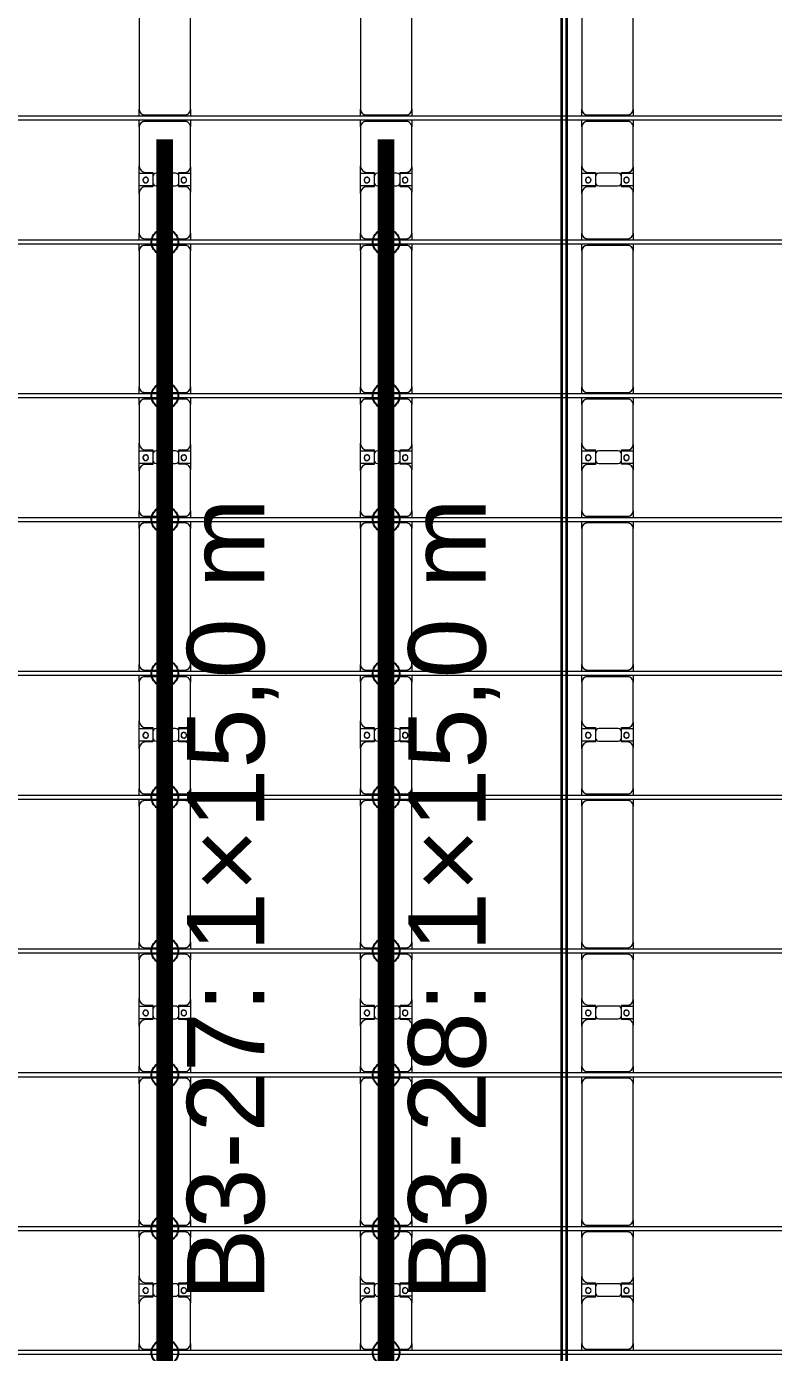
# Model space of a CAD drawing. Header units: millimetres. Extents: x -201615 to 10595, y 61217 to 115919.
# Drawn here: x -127133 to -120383, y 74092 to 86080 of the extents above; entities that cross this region are included whole.
import ezdxf

# ---------------------------------------------------------------- set-up
doc = ezdxf.new("R2010")
doc.units = ezdxf.units.MM
doc.layers.add('A-GENM', color=13, linetype='Continuous', lineweight=9)
doc.layers.add('S-BEAM', color=12, linetype='Continuous', lineweight=9)
doc.layers.add('GC-GHI CHU', color=2, linetype='Continuous')
doc.layers.add('GC-HOP 40x60 GIA CUONG', color=1, linetype='Continuous')
doc.styles.add('GC_VN', font='arial.ttf')

# ---------------------------------------------------------------- blocks, each defined once
blk = doc.blocks.new('Dai phao do pin - DẢI PHAO ĐỠ PIN-V10-BỐ TRÍ KHUNG KẾT CẤU BÈ PIN 03')
at = {"layer": 'A-GENM', "color": 7}
for p, q in [((710, 242), (770, 242)), ((1130, 242), (770, 242)), ((1130, 242), (1312, 242)), ((1198, 242), (1380, 242)), ((1198, 118), (1198, 242)), ((1312, 242), (1312, 118)), ((1730, 242), (1380, 242)), ((1730, 242), (1790, 242)), ((1830, 242), (1890, 242)), ((3120, 242), (1890, 242)), ((3120, 242), (3180, 242)), ((3220, 242), (3280, 242)), ((3640, 242), (3280, 242)), ((3640, 242), (3822, 242)), ((3708, 242), (3890, 242)), ((3708, 118), (3708, 242)), ((3822, 242), (3822, 118)), ((4240, 242), (3890, 242)), ((4240, 242), (4300, 242)), ((4340, 242), (4400, 242)), ((5630, 242), (4400, 242)), ((5630, 242), (5690, 242)), ((5730, 242), (5790, 242)), ((6150, 242), (5790, 242)), ((6150, 242), (6332, 242)), ((6218, 242), (6400, 242)), ((6218, 118), (6218, 242)), ((6332, 242), (6332, 118)), ((6750, 242), (6400, 242)), ((6750, 242), (6810, 242)), ((6850, 242), (6910, 242)), ((8140, 242), (6910, 242)), ((8140, 242), (8200, 242)), ((8240, 242), (8300, 242)), ((8660, 242), (8300, 242)), ((8660, 242), (8842, 242)), ((8728, 242), (8910, 242)), ((8728, 118), (8728, 242)), ((8842, 242), (8842, 118)), ((9260, 242), (8910, 242)), ((9260, 242), (9320, 242)), ((9360, 242), (9420, 242)), ((10650, 242), (9420, 242)), ((10650, 242), (10710, 242)), ((10750, 242), (10810, 242)), ((11170, 242), (10810, 242)), ((11170, 242), (11352, 242)), ((11238, 242), (11420, 242)), ((11238, 118), (11238, 242)), ((11352, 242), (11352, 118)), ((11770, 242), (11420, 242)), ((11770, 242), (11830, 242)), ((11870, 242), (11930, 242)), ((13160, 242), (11930, 242)), ((720, 192), (720, -173)), ((1190, 118), (1190, 182)), ((1320, 182), (1320, 118)), ((1780, -173), (1780, 192)), ((1840, 192), (1840, -173)), ((3170, -173), (3170, 192)), ((3230, 192), (3230, -173)), ((3700, 118), (3700, 182)), ((3830, 182), (3830, 118)), ((4290, -173), (4290, 192)), ((4350, 192), (4350, -173)), ((5680, -173), (5680, 192)), ((5740, 192), (5740, -173)), ((6210, 118), (6210, 182)), ((6340, 182), (6340, 118)), ((6800, -173), (6800, 192)), ((6860, 192), (6860, -173)), ((8190, -173), (8190, 192)), ((8250, 192), (8250, -173)), ((8720, 118), (8720, 182)), ((8850, 182), (8850, 118)), ((9310, -173), (9310, 192)), ((9370, 192), (9370, -173)), ((10700, -173), (10700, 192)), ((10760, 192), (10760, -173)), ((11230, 118), (11230, 182)), ((11360, 182), (11360, 118)), ((11820, -173), (11820, 192)), ((11880, 192), (11880, -173)), ((1282, 118), (1190, 118)), ((1198, 88), (1198, -88)), ((1320, 118), (1228, 118)), ((1312, -88), (1312, 88)), ((3792, 118), (3700, 118)), ((3708, 88), (3708, -88)), ((3830, 118), (3738, 118)), ((3822, -88), (3822, 88)), ((6302, 118), (6210, 118)), ((6218, 88), (6218, -88)), ((6340, 118), (6248, 118)), ((6332, -88), (6332, 88)), ((8812, 118), (8720, 118)), ((8728, 88), (8728, -88)), ((8850, 118), (8758, 118)), ((8842, -88), (8842, 88)), ((11322, 118), (11230, 118)), ((11238, 88), (11238, -88)), ((11360, 118), (11268, 118)), ((11352, -88), (11352, 88)), ((1190, -173), (1190, -118)), ((1190, -118), (1282, -118)), ((1198, -223), (1198, -118)), ((1228, -118), (1320, -118)), ((1312, -118), (1312, -223)), ((1320, -118), (1320, -173)), ((3700, -173), (3700, -118)), ((3700, -118), (3792, -118)), ((3708, -223), (3708, -118)), ((3738, -118), (3830, -118)), ((3822, -118), (3822, -223)), ((3830, -118), (3830, -173)), ((6210, -173), (6210, -118)), ((6210, -118), (6302, -118)), ((6218, -223), (6218, -118)), ((6248, -118), (6340, -118)), ((6332, -118), (6332, -223)), ((6340, -118), (6340, -173)), ((8720, -173), (8720, -118)), ((8720, -118), (8812, -118)), ((8728, -223), (8728, -118)), ((8758, -118), (8850, -118)), ((8842, -118), (8842, -223)), ((8850, -118), (8850, -173)), ((11230, -173), (11230, -118)), ((11230, -118), (11322, -118)), ((11238, -223), (11238, -118)), ((11268, -118), (11360, -118)), ((11352, -118), (11352, -223)), ((11360, -118), (11360, -173)), ((770, -223), (710, -223)), ((770, -223), (1140, -223)), ((1312, -223), (1140, -223)), ((1370, -223), (1198, -223)), ((1370, -223), (1730, -223)), ((1790, -223), (1730, -223)), ((1890, -223), (1830, -223)), ((1890, -223), (3120, -223)), ((3180, -223), (3120, -223)), ((3280, -223), (3220, -223)), ((3280, -223), (3650, -223)), ((3822, -223), (3650, -223)), ((3880, -223), (3708, -223)), ((3880, -223), (4240, -223)), ((4300, -223), (4240, -223)), ((4400, -223), (4340, -223)), ((4400, -223), (5630, -223)), ((5690, -223), (5630, -223)), ((5790, -223), (5730, -223)), ((5790, -223), (6160, -223)), ((6332, -223), (6160, -223)), ((6390, -223), (6218, -223)), ((6390, -223), (6750, -223)), ((6810, -223), (6750, -223)), ((6910, -223), (6850, -223)), ((6910, -223), (8140, -223)), ((8200, -223), (8140, -223)), ((8300, -223), (8240, -223)), ((8300, -223), (8670, -223)), ((8842, -223), (8670, -223)), ((8900, -223), (8728, -223)), ((8900, -223), (9260, -223)), ((9320, -223), (9260, -223)), ((9420, -223), (9360, -223)), ((9420, -223), (10650, -223)), ((10710, -223), (10650, -223)), ((10810, -223), (10750, -223)), ((10810, -223), (11180, -223)), ((11352, -223), (11180, -223)), ((11410, -223), (11238, -223)), ((11410, -223), (11770, -223)), ((11830, -223), (11770, -223)), ((11930, -223), (11870, -223)), ((11930, -223), (13160, -223))]:
    blk.add_line(p, q, dxfattribs=at)
for centre, radius, start, end in [((770, 192), 50, 90, 180), ((1130, 182), 60, 360, 90), ((1380, 182), 60, 90, 180), ((1730, 192), 50, 360, 90), ((1890, 192), 50, 90, 180), ((3120, 192), 50, 360, 90), ((3120, 192), 50, 15, 75), ((3280, 192), 50, 90, 180), ((3640, 182), 60, 360, 90), ((3890, 182), 60, 90, 180), ((4240, 192), 50, 360, 90), ((4400, 192), 50, 90, 180), ((5630, 192), 50, 360, 90), ((5630, 192), 50, 15, 75), ((5790, 192), 50, 90, 180), ((6150, 182), 60, 0, 90), ((6400, 182), 60, 90, 180), ((6750, 192), 50, 360, 90), ((6910, 192), 50, 90, 180), ((8140, 192), 50, 360, 90), ((8140, 192), 50, 15, 75), ((8300, 192), 50, 90, 180), ((8660, 182), 60, 360, 90), ((8910, 182), 60, 90, 180), ((9260, 192), 50, 360, 90), ((9420, 192), 50, 90, 180), ((10650, 192), 50, 360, 90), ((10650, 192), 50, 15, 75), ((10810, 192), 50, 90, 180), ((11170, 182), 60, 360, 90), ((11420, 182), 60, 90, 180), ((11770, 192), 50, 0, 90), ((11930, 192), 50, 90, 180), ((770, 192), 50, 152.9406, 180), ((1249, 183), 25, 0, 180), ((1249, 183), 25, 180, 360), ((1251, 183), 25, 0, 180), ((1251, 183), 25, 180, 360), ((1730, 192), 50, 360, 27.0421), ((1890, 192), 50, 152.9591, 180), ((1890, 192), 50, 120, 150), ((3280, 192), 50, 152.982, 180), ((3759, 183), 25, 360, 180), ((3759, 183), 25, 180, 0), ((3761, 183), 25, 360, 180), ((3761, 183), 25, 180, 0), ((4240, 192), 50, 360, 27.0007), ((4400, 192), 50, 153.0004, 180), ((4400, 192), 50, 120, 150), ((5790, 192), 50, 153.0233, 180), ((6269, 183), 25, 0, 180), ((6269, 183), 25, 180, 0), ((6271, 183), 25, 0, 180), ((6271, 183), 25, 180, 0), ((6750, 192), 50, 360, 26.9594), ((6910, 192), 50, 153.0418, 180), ((6910, 192), 50, 120, 150), ((8300, 192), 50, 153.0646, 180), ((8779, 183), 25, 0, 180), ((8779, 183), 25, 180, 0), ((8781, 183), 25, 0, 180), ((8781, 183), 25, 180, 0), ((9260, 192), 50, 360, 26.9181), ((9420, 192), 50, 153.0831, 180), ((9420, 192), 50, 120, 150), ((10810, 192), 50, 153.106, 180), ((11289, 183), 25, 0, 180), ((11289, 183), 25, 180, 0), ((11291, 183), 25, 0, 180), ((11291, 183), 25, 180, 360), ((11770, 192), 50, 0, 26.8767), ((11930, 192), 50, 153.1244, 180), ((11930, 192), 50, 120, 150), ((1228, 88), 30, 90, 180), ((1282, 88), 30, 360, 90), ((3738, 88), 30, 90, 180), ((3792, 88), 30, 360, 90), ((6248, 88), 30, 90, 180), ((6302, 88), 30, 360, 90), ((8758, 88), 30, 90, 180), ((8812, 88), 30, 360, 90), ((11268, 88), 30, 90, 180), ((11322, 88), 30, 360, 90), ((1228, -88), 30, 180, 270), ((1282, -88), 30, 270, 360), ((3738, -88), 30, 180, 270), ((3792, -88), 30, 270, 360), ((6248, -88), 30, 180, 270), ((6302, -88), 30, 270, 360), ((8758, -88), 30, 180, 270), ((8812, -88), 30, 270, 360), ((11268, -88), 30, 180, 270), ((11322, -88), 30, 270, 0), ((770, -173), 50, 180, 270), ((770, -173), 50, 180, 210), ((1140, -173), 50, 270, 360), ((1140, -173), 50, 330, 360), ((1249, -162), 25, 0, 180), ((1249, -162), 25, 180, 0), ((1251, -162), 25, 0, 180), ((1251, -162), 25, 180, 0), ((1370, -173), 50, 180, 270), ((1370, -173), 50, 180, 210), ((1730, -173), 50, 270, 360), ((1730, -173), 50, 330, 360), ((1890, -173), 50, 180, 270), ((1890, -173), 50, 180, 210), ((1890, -173), 50, 225, 255), ((3120, -173), 50, 270, 360), ((3120, -173), 50, 285, 315), ((3120, -173), 50, 333.9878, 360), ((3280, -173), 50, 180, 270), ((3280, -173), 50, 180, 210), ((3650, -173), 50, 270, 360), ((3650, -173), 50, 330, 360), ((3759, -162), 25, 0, 180), ((3759, -162), 25, 180, 360), ((3761, -162), 25, 0, 180), ((3761, -162), 25, 180, 360), ((3880, -173), 50, 180, 270), ((3880, -173), 50, 180, 210), ((4240, -173), 50, 270, 360), ((4240, -173), 50, 330, 360), ((4400, -173), 50, 180, 270), ((4400, -173), 50, 180, 210), ((4400, -173), 50, 225, 255), ((5630, -173), 50, 270, 360), ((5630, -173), 50, 285, 315), ((5630, -173), 50, 330, 360), ((5790, -173), 50, 180, 270), ((5790, -173), 50, 180, 210), ((6160, -173), 50, 270, 0), ((6160, -173), 50, 330, 360), ((6269, -162), 25, 360, 180), ((6269, -162), 25, 180, 0), ((6271, -162), 25, 360, 180), ((6271, -162), 25, 180, 0), ((6390, -173), 50, 180, 270), ((6390, -173), 50, 180, 210), ((6750, -173), 50, 270, 360), ((6750, -173), 50, 330, 360), ((6910, -173), 50, 180, 270), ((6910, -173), 50, 180, 210), ((6910, -173), 50, 225, 255), ((8140, -173), 50, 270, 360), ((8140, -173), 50, 285, 315), ((8140, -173), 50, 330, 360), ((8300, -173), 50, 180, 270), ((8300, -173), 50, 180, 210), ((8670, -173), 50, 270, 360), ((8670, -173), 50, 330, 360), ((8779, -162), 25, 0, 180), ((8779, -162), 25, 180, 0), ((8781, -162), 25, 0, 180), ((8781, -162), 25, 180, 0), ((8900, -173), 50, 180, 270), ((8900, -173), 50, 180, 210), ((9260, -173), 50, 270, 360), ((9260, -173), 50, 330, 360), ((9420, -173), 50, 180, 270), ((9420, -173), 50, 180, 210), ((9420, -173), 50, 225, 255), ((10650, -173), 50, 270, 0), ((10650, -173), 50, 285, 315), ((10650, -173), 50, 330, 360), ((10810, -173), 50, 180, 270), ((10810, -173), 50, 180, 210), ((11180, -173), 50, 270, 360), ((11180, -173), 50, 330, 360), ((11289, -162), 25, 0, 180), ((11289, -162), 25, 180, 0), ((11291, -162), 25, 0, 180), ((11291, -162), 25, 180, 0), ((11410, -173), 50, 180, 270), ((11410, -173), 50, 180, 210), ((11770, -173), 50, 270, 360), ((11770, -173), 50, 330, 360), ((11930, -173), 50, 180, 270), ((11930, -173), 50, 180, 210), ((11930, -173), 50, 225, 255)]:
    blk.add_arc(centre, radius, start, end, dxfattribs=at)
blk = doc.blocks.new('Dai phao do pin - DẢI PHAO ĐỠ PIN-V11-BỐ TRÍ KHUNG KẾT CẤU BÈ PIN 03')
at = {"layer": 'A-GENM', "color": 7}
for p, q in [((710, 242), (770, 242)), ((1130, 242), (770, 242)), ((1130, 242), (1312, 242)), ((1198, 242), (1380, 242)), ((1198, 118), (1198, 242)), ((1312, 242), (1312, 118)), ((1730, 242), (1380, 242)), ((1730, 242), (1790, 242)), ((1830, 242), (1890, 242)), ((3120, 242), (1890, 242)), ((3120, 242), (3180, 242)), ((3220, 242), (3280, 242)), ((3640, 242), (3280, 242)), ((3640, 242), (3822, 242)), ((3708, 242), (3890, 242)), ((3708, 118), (3708, 242)), ((3822, 242), (3822, 118)), ((4240, 242), (3890, 242)), ((4240, 242), (4300, 242)), ((4340, 242), (4400, 242)), ((5630, 242), (4400, 242)), ((5630, 242), (5690, 242)), ((5730, 242), (5790, 242)), ((6150, 242), (5790, 242)), ((6150, 242), (6332, 242)), ((6218, 242), (6400, 242)), ((6218, 118), (6218, 242)), ((6332, 242), (6332, 118)), ((6750, 242), (6400, 242)), ((6750, 242), (6810, 242)), ((6850, 242), (6910, 242)), ((8140, 242), (6910, 242)), ((8140, 242), (8200, 242)), ((8240, 242), (8300, 242)), ((8660, 242), (8300, 242)), ((8660, 242), (8842, 242)), ((8728, 242), (8910, 242)), ((8728, 118), (8728, 242)), ((8842, 242), (8842, 118)), ((9260, 242), (8910, 242)), ((9260, 242), (9320, 242)), ((9360, 242), (9420, 242)), ((10650, 242), (9420, 242)), ((10650, 242), (10710, 242)), ((10750, 242), (10810, 242)), ((11170, 242), (10810, 242)), ((11170, 242), (11352, 242)), ((11238, 242), (11420, 242)), ((11238, 118), (11238, 242)), ((11352, 242), (11352, 118)), ((11770, 242), (11420, 242)), ((11770, 242), (11830, 242)), ((11870, 242), (11930, 242)), ((13160, 242), (11930, 242)), ((720, 192), (720, -173)), ((1190, 118), (1190, 182)), ((1320, 182), (1320, 118)), ((1780, -173), (1780, 192)), ((1840, 192), (1840, -173)), ((3170, -173), (3170, 192)), ((3230, 192), (3230, -173)), ((3700, 118), (3700, 182)), ((3830, 182), (3830, 118)), ((4290, -173), (4290, 192)), ((4350, 192), (4350, -173)), ((5680, -173), (5680, 192)), ((5740, 192), (5740, -173)), ((6210, 118), (6210, 182)), ((6340, 182), (6340, 118)), ((6800, -173), (6800, 192)), ((6860, 192), (6860, -173)), ((8190, -173), (8190, 192)), ((8250, 192), (8250, -173)), ((8720, 118), (8720, 182)), ((8850, 182), (8850, 118)), ((9310, -173), (9310, 192)), ((9370, 192), (9370, -173)), ((10700, -173), (10700, 192)), ((10760, 192), (10760, -173)), ((11230, 118), (11230, 182)), ((11360, 182), (11360, 118)), ((11820, -173), (11820, 192)), ((11880, 192), (11880, -173)), ((1282, 118), (1190, 118)), ((1198, 88), (1198, -88)), ((1320, 118), (1228, 118)), ((1312, -88), (1312, 88)), ((3792, 118), (3700, 118)), ((3708, 88), (3708, -88)), ((3830, 118), (3738, 118)), ((3822, -88), (3822, 88)), ((6302, 118), (6210, 118)), ((6218, 88), (6218, -88)), ((6340, 118), (6248, 118)), ((6332, -88), (6332, 88)), ((8812, 118), (8720, 118)), ((8728, 88), (8728, -88)), ((8850, 118), (8758, 118)), ((8842, -88), (8842, 88)), ((11322, 118), (11230, 118)), ((11238, 88), (11238, -88)), ((11360, 118), (11268, 118)), ((11352, -88), (11352, 88)), ((1190, -173), (1190, -118)), ((1190, -118), (1282, -118)), ((1198, -223), (1198, -118)), ((1228, -118), (1320, -118)), ((1312, -118), (1312, -223)), ((1320, -118), (1320, -173)), ((3700, -173), (3700, -118)), ((3700, -118), (3792, -118)), ((3708, -223), (3708, -118)), ((3738, -118), (3830, -118)), ((3822, -118), (3822, -223)), ((3830, -118), (3830, -173)), ((6210, -173), (6210, -118)), ((6210, -118), (6302, -118)), ((6218, -223), (6218, -118)), ((6248, -118), (6340, -118)), ((6332, -118), (6332, -223)), ((6340, -118), (6340, -173)), ((8720, -173), (8720, -118)), ((8720, -118), (8812, -118)), ((8728, -223), (8728, -118)), ((8758, -118), (8850, -118)), ((8842, -118), (8842, -223)), ((8850, -118), (8850, -173)), ((11230, -173), (11230, -118)), ((11230, -118), (11322, -118)), ((11238, -223), (11238, -118)), ((11268, -118), (11360, -118)), ((11352, -118), (11352, -223)), ((11360, -118), (11360, -173)), ((770, -223), (710, -223)), ((770, -223), (1140, -223)), ((1312, -223), (1140, -223)), ((1370, -223), (1198, -223)), ((1370, -223), (1730, -223)), ((1790, -223), (1730, -223)), ((1890, -223), (1830, -223)), ((1890, -223), (3120, -223)), ((3180, -223), (3120, -223)), ((3280, -223), (3220, -223)), ((3280, -223), (3650, -223)), ((3822, -223), (3650, -223)), ((3880, -223), (3708, -223)), ((3880, -223), (4240, -223)), ((4300, -223), (4240, -223)), ((4400, -223), (4340, -223)), ((4400, -223), (5630, -223)), ((5690, -223), (5630, -223)), ((5790, -223), (5730, -223)), ((5790, -223), (6160, -223)), ((6332, -223), (6160, -223)), ((6390, -223), (6218, -223)), ((6390, -223), (6750, -223)), ((6810, -223), (6750, -223)), ((6910, -223), (6850, -223)), ((6910, -223), (8140, -223)), ((8200, -223), (8140, -223)), ((8300, -223), (8240, -223)), ((8300, -223), (8670, -223)), ((8842, -223), (8670, -223)), ((8900, -223), (8728, -223)), ((8900, -223), (9260, -223)), ((9320, -223), (9260, -223)), ((9420, -223), (9360, -223)), ((9420, -223), (10650, -223)), ((10710, -223), (10650, -223)), ((10810, -223), (10750, -223)), ((10810, -223), (11180, -223)), ((11352, -223), (11180, -223)), ((11410, -223), (11238, -223)), ((11410, -223), (11770, -223)), ((11830, -223), (11770, -223)), ((11930, -223), (11870, -223)), ((11930, -223), (13160, -223))]:
    blk.add_line(p, q, dxfattribs=at)
for centre, radius, start, end in [((770, 192), 50, 90, 180), ((1130, 182), 60, 360, 90), ((1380, 182), 60, 90, 180), ((1730, 192), 50, 360, 90), ((1890, 192), 50, 90, 180), ((3120, 192), 50, 360, 90), ((3120, 192), 50, 15, 75), ((3280, 192), 50, 90, 180), ((3640, 182), 60, 360, 90), ((3890, 182), 60, 90, 180), ((4240, 192), 50, 360, 90), ((4400, 192), 50, 90, 180), ((5630, 192), 50, 360, 90), ((5630, 192), 50, 15, 75), ((5790, 192), 50, 90, 180), ((6150, 182), 60, 0, 90), ((6400, 182), 60, 90, 180), ((6750, 192), 50, 360, 90), ((6910, 192), 50, 90, 180), ((8140, 192), 50, 360, 90), ((8140, 192), 50, 15, 75), ((8300, 192), 50, 90, 180), ((8660, 182), 60, 360, 90), ((8910, 182), 60, 90, 180), ((9260, 192), 50, 360, 90), ((9420, 192), 50, 90, 180), ((10650, 192), 50, 360, 90), ((10650, 192), 50, 15, 75), ((10810, 192), 50, 90, 180), ((11170, 182), 60, 360, 90), ((11420, 182), 60, 90, 180), ((11770, 192), 50, 0, 90), ((11930, 192), 50, 90, 180), ((770, 192), 50, 150, 180), ((1249, 183), 25, 0, 180), ((1249, 183), 25, 180, 360), ((1251, 183), 25, 0, 180), ((1251, 183), 25, 180, 360), ((1730, 192), 50, 360, 30), ((1890, 192), 50, 120, 180), ((3280, 192), 50, 150, 180), ((3759, 183), 25, 360, 180), ((3759, 183), 25, 180, 0), ((3761, 183), 25, 360, 180), ((3761, 183), 25, 180, 0), ((4240, 192), 50, 360, 30), ((4400, 192), 50, 120, 180), ((5790, 192), 50, 150, 180), ((6269, 183), 25, 0, 180), ((6269, 183), 25, 180, 0), ((6271, 183), 25, 0, 180), ((6271, 183), 25, 180, 0), ((6750, 192), 50, 360, 30), ((6910, 192), 50, 120, 180), ((8300, 192), 50, 150, 180), ((8779, 183), 25, 0, 180), ((8779, 183), 25, 180, 0), ((8781, 183), 25, 0, 180), ((8781, 183), 25, 180, 0), ((9260, 192), 50, 360, 30), ((9420, 192), 50, 120, 180), ((10810, 192), 50, 150, 180), ((11289, 183), 25, 0, 180), ((11289, 183), 25, 180, 0), ((11291, 183), 25, 0, 180), ((11291, 183), 25, 180, 360), ((11770, 192), 50, 0, 30), ((11930, 192), 50, 120, 180), ((1228, 88), 30, 90, 180), ((1282, 88), 30, 360, 90), ((3738, 88), 30, 90, 180), ((3792, 88), 30, 360, 90), ((6248, 88), 30, 90, 180), ((6302, 88), 30, 360, 90), ((8758, 88), 30, 90, 180), ((8812, 88), 30, 360, 90), ((11268, 88), 30, 90, 180), ((11322, 88), 30, 360, 90), ((1228, -88), 30, 180, 270), ((1282, -88), 30, 270, 360), ((3738, -88), 30, 180, 270), ((3792, -88), 30, 270, 360), ((6248, -88), 30, 180, 270), ((6302, -88), 30, 270, 360), ((8758, -88), 30, 180, 270), ((8812, -88), 30, 270, 360), ((11268, -88), 30, 180, 270), ((11322, -88), 30, 270, 0), ((770, -173), 50, 180, 270), ((770, -173), 50, 180, 210), ((1140, -173), 50, 270, 360), ((1140, -173), 50, 330, 360), ((1249, -162), 25, 0, 180), ((1249, -162), 25, 180, 0), ((1251, -162), 25, 0, 180), ((1251, -162), 25, 180, 0), ((1370, -173), 50, 180, 270), ((1370, -173), 50, 180, 210), ((1730, -173), 50, 270, 360), ((1730, -173), 50, 330, 360), ((1890, -173), 50, 180, 270), ((1890, -173), 50, 180, 210), ((1890, -173), 50, 225, 255), ((3120, -173), 50, 270, 360), ((3120, -173), 50, 285, 315), ((3120, -173), 50, 333.9083, 360), ((3280, -173), 50, 180, 270), ((3280, -173), 50, 180, 210), ((3650, -173), 50, 270, 360), ((3650, -173), 50, 330, 360), ((3759, -162), 25, 0, 180), ((3759, -162), 25, 180, 360), ((3761, -162), 25, 0, 180), ((3761, -162), 25, 180, 360), ((3880, -173), 50, 180, 270), ((3880, -173), 50, 180, 210), ((4240, -173), 50, 270, 360), ((4240, -173), 50, 330, 360), ((4400, -173), 50, 180, 270), ((4400, -173), 50, 180, 210), ((4400, -173), 50, 225, 255), ((5630, -173), 50, 270, 360), ((5630, -173), 50, 285, 315), ((5630, -173), 50, 330, 360), ((5790, -173), 50, 180, 270), ((5790, -173), 50, 180, 210), ((6160, -173), 50, 270, 0), ((6160, -173), 50, 330, 360), ((6269, -162), 25, 360, 180), ((6269, -162), 25, 180, 0), ((6271, -162), 25, 360, 180), ((6271, -162), 25, 180, 0), ((6390, -173), 50, 180, 270), ((6390, -173), 50, 180, 210), ((6750, -173), 50, 270, 360), ((6750, -173), 50, 330, 360), ((6910, -173), 50, 180, 270), ((6910, -173), 50, 180, 210), ((6910, -173), 50, 225, 255), ((8140, -173), 50, 270, 360), ((8140, -173), 50, 285, 315), ((8140, -173), 50, 330, 360), ((8300, -173), 50, 180, 270), ((8300, -173), 50, 180, 210), ((8670, -173), 50, 270, 360), ((8670, -173), 50, 330, 360), ((8779, -162), 25, 0, 180), ((8779, -162), 25, 180, 0), ((8781, -162), 25, 0, 180), ((8781, -162), 25, 180, 0), ((8900, -173), 50, 180, 270), ((8900, -173), 50, 180, 210), ((9260, -173), 50, 270, 360), ((9260, -173), 50, 330, 360), ((9420, -173), 50, 180, 270), ((9420, -173), 50, 180, 210), ((9420, -173), 50, 225, 255), ((10650, -173), 50, 270, 0), ((10650, -173), 50, 285, 315), ((10650, -173), 50, 330, 360), ((10810, -173), 50, 180, 270), ((10810, -173), 50, 180, 210), ((11180, -173), 50, 270, 360), ((11180, -173), 50, 330, 360), ((11289, -162), 25, 0, 180), ((11289, -162), 25, 180, 0), ((11291, -162), 25, 0, 180), ((11291, -162), 25, 180, 0), ((11410, -173), 50, 180, 270), ((11410, -173), 50, 180, 210), ((11770, -173), 50, 270, 360), ((11770, -173), 50, 330, 360), ((11930, -173), 50, 180, 270), ((11930, -173), 50, 180, 210), ((11930, -173), 50, 225, 255)]:
    blk.add_arc(centre, radius, start, end, dxfattribs=at)
blk = doc.blocks.new('Dai phao do pin - DẢI PHAO ĐỠ PIN-V12-BỐ TRÍ KHUNG KẾT CẤU BÈ PIN 03')
at = {"layer": 'A-GENM', "color": 7}
for p, q in [((710, 242), (770, 242)), ((1130, 242), (770, 242)), ((1130, 242), (1312, 242)), ((1198, 242), (1380, 242)), ((1198, 118), (1198, 242)), ((1312, 242), (1312, 118)), ((1730, 242), (1380, 242)), ((1730, 242), (1790, 242)), ((1830, 242), (1890, 242)), ((3120, 242), (1890, 242)), ((3120, 242), (3180, 242)), ((3220, 242), (3280, 242)), ((3640, 242), (3280, 242)), ((3640, 242), (3822, 242)), ((3708, 242), (3890, 242)), ((3708, 118), (3708, 242)), ((3822, 242), (3822, 118)), ((4240, 242), (3890, 242)), ((4240, 242), (4300, 242)), ((4340, 242), (4400, 242)), ((5630, 242), (4400, 242)), ((5630, 242), (5690, 242)), ((5730, 242), (5790, 242)), ((6150, 242), (5790, 242)), ((6150, 242), (6332, 242)), ((6218, 242), (6400, 242)), ((6218, 118), (6218, 242)), ((6332, 242), (6332, 118)), ((6750, 242), (6400, 242)), ((6750, 242), (6810, 242)), ((6850, 242), (6910, 242)), ((8140, 242), (6910, 242)), ((8140, 242), (8200, 242)), ((8240, 242), (8300, 242)), ((8660, 242), (8300, 242)), ((8660, 242), (8842, 242)), ((8728, 242), (8910, 242)), ((8728, 118), (8728, 242)), ((8842, 242), (8842, 118)), ((9260, 242), (8910, 242)), ((9260, 242), (9320, 242)), ((9360, 242), (9420, 242)), ((10650, 242), (9420, 242)), ((10650, 242), (10710, 242)), ((10750, 242), (10810, 242)), ((11170, 242), (10810, 242)), ((11170, 242), (11352, 242)), ((11238, 242), (11420, 242)), ((11238, 118), (11238, 242)), ((11352, 242), (11352, 118)), ((11770, 242), (11420, 242)), ((11770, 242), (11830, 242)), ((11870, 242), (11930, 242)), ((13160, 242), (11930, 242)), ((720, 192), (720, -173)), ((1190, 118), (1190, 182)), ((1320, 182), (1320, 118)), ((1780, -173), (1780, 192)), ((1840, 192), (1840, -173)), ((3170, -173), (3170, 192)), ((3230, 192), (3230, -173)), ((3700, 118), (3700, 182)), ((3830, 182), (3830, 118)), ((4290, -173), (4290, 192)), ((4350, 192), (4350, -173)), ((5680, -173), (5680, 192)), ((5740, 192), (5740, -173)), ((6210, 118), (6210, 182)), ((6340, 182), (6340, 118)), ((6800, -173), (6800, 192)), ((6860, 192), (6860, -173)), ((8190, -173), (8190, 192)), ((8250, 192), (8250, -173)), ((8720, 118), (8720, 182)), ((8850, 182), (8850, 118)), ((9310, -173), (9310, 192)), ((9370, 192), (9370, -173)), ((10700, -173), (10700, 192)), ((10760, 192), (10760, -173)), ((11230, 118), (11230, 182)), ((11360, 182), (11360, 118)), ((11820, -173), (11820, 192)), ((11880, 192), (11880, -173)), ((1282, 118), (1190, 118)), ((1198, 88), (1198, -88)), ((1320, 118), (1228, 118)), ((1312, -88), (1312, 88)), ((3792, 118), (3700, 118)), ((3708, 88), (3708, -88)), ((3830, 118), (3738, 118)), ((3822, -88), (3822, 88)), ((6302, 118), (6210, 118)), ((6218, 88), (6218, -88)), ((6340, 118), (6248, 118)), ((6332, -88), (6332, 88)), ((8812, 118), (8720, 118)), ((8728, 88), (8728, -88)), ((8850, 118), (8758, 118)), ((8842, -88), (8842, 88)), ((11322, 118), (11230, 118)), ((11238, 88), (11238, -88)), ((11360, 118), (11268, 118)), ((11352, -88), (11352, 88)), ((1190, -173), (1190, -118)), ((1190, -118), (1282, -118)), ((1198, -223), (1198, -118)), ((1228, -118), (1320, -118)), ((1312, -118), (1312, -223)), ((1320, -118), (1320, -173)), ((3700, -173), (3700, -118)), ((3700, -118), (3792, -118)), ((3708, -223), (3708, -118)), ((3738, -118), (3830, -118)), ((3822, -118), (3822, -223)), ((3830, -118), (3830, -173)), ((6210, -173), (6210, -118)), ((6210, -118), (6302, -118)), ((6218, -223), (6218, -118)), ((6248, -118), (6340, -118)), ((6332, -118), (6332, -223)), ((6340, -118), (6340, -173)), ((8720, -173), (8720, -118)), ((8720, -118), (8812, -118)), ((8728, -223), (8728, -118)), ((8758, -118), (8850, -118)), ((8842, -118), (8842, -223)), ((8850, -118), (8850, -173)), ((11230, -173), (11230, -118)), ((11230, -118), (11322, -118)), ((11238, -223), (11238, -118)), ((11268, -118), (11360, -118)), ((11352, -118), (11352, -223)), ((11360, -118), (11360, -173)), ((770, -223), (710, -223)), ((770, -223), (1140, -223)), ((1312, -223), (1140, -223)), ((1370, -223), (1198, -223)), ((1370, -223), (1730, -223)), ((1790, -223), (1730, -223)), ((1890, -223), (1830, -223)), ((1890, -223), (3120, -223)), ((3180, -223), (3120, -223)), ((3280, -223), (3220, -223)), ((3280, -223), (3650, -223)), ((3822, -223), (3650, -223)), ((3880, -223), (3708, -223)), ((3880, -223), (4240, -223)), ((4300, -223), (4240, -223)), ((4400, -223), (4340, -223)), ((4400, -223), (5630, -223)), ((5690, -223), (5630, -223)), ((5790, -223), (5730, -223)), ((5790, -223), (6160, -223)), ((6332, -223), (6160, -223)), ((6390, -223), (6218, -223)), ((6390, -223), (6750, -223)), ((6810, -223), (6750, -223)), ((6910, -223), (6850, -223)), ((6910, -223), (8140, -223)), ((8200, -223), (8140, -223)), ((8300, -223), (8240, -223)), ((8300, -223), (8670, -223)), ((8842, -223), (8670, -223)), ((8900, -223), (8728, -223)), ((8900, -223), (9260, -223)), ((9320, -223), (9260, -223)), ((9420, -223), (9360, -223)), ((9420, -223), (10650, -223)), ((10710, -223), (10650, -223)), ((10810, -223), (10750, -223)), ((10810, -223), (11180, -223)), ((11352, -223), (11180, -223)), ((11410, -223), (11238, -223)), ((11410, -223), (11770, -223)), ((11830, -223), (11770, -223)), ((11930, -223), (11870, -223)), ((11930, -223), (13160, -223))]:
    blk.add_line(p, q, dxfattribs=at)
for centre, radius, start, end in [((770, 192), 50, 90, 180), ((1130, 182), 60, 360, 90), ((1380, 182), 60, 90, 180), ((1730, 192), 50, 360, 90), ((1890, 192), 50, 90, 180), ((3120, 192), 50, 360, 90), ((3120, 192), 50, 15, 75), ((3280, 192), 50, 90, 180), ((3640, 182), 60, 360, 90), ((3890, 182), 60, 90, 180), ((4240, 192), 50, 360, 90), ((4400, 192), 50, 90, 180), ((5630, 192), 50, 360, 90), ((5630, 192), 50, 15, 75), ((5790, 192), 50, 90, 180), ((6150, 182), 60, 0, 90), ((6400, 182), 60, 90, 180), ((6750, 192), 50, 360, 90), ((6910, 192), 50, 90, 180), ((8140, 192), 50, 360, 90), ((8140, 192), 50, 15, 75), ((8300, 192), 50, 90, 180), ((8660, 182), 60, 360, 90), ((8910, 182), 60, 90, 180), ((9260, 192), 50, 360, 90), ((9420, 192), 50, 90, 180), ((10650, 192), 50, 360, 90), ((10650, 192), 50, 15, 75), ((10810, 192), 50, 90, 180), ((11170, 182), 60, 360, 90), ((11420, 182), 60, 90, 180), ((11770, 192), 50, 0, 90), ((11930, 192), 50, 90, 180), ((770, 192), 50, 150, 180), ((1249, 183), 25, 0, 180), ((1249, 183), 25, 180, 360), ((1251, 183), 25, 0, 180), ((1251, 183), 25, 180, 360), ((1730, 192), 50, 360, 30), ((1890, 192), 50, 120, 180), ((3280, 192), 50, 150, 180), ((3759, 183), 25, 360, 180), ((3759, 183), 25, 180, 0), ((3761, 183), 25, 360, 180), ((3761, 183), 25, 180, 0), ((4240, 192), 50, 360, 30), ((4400, 192), 50, 120, 180), ((5790, 192), 50, 150, 180), ((6269, 183), 25, 0, 180), ((6269, 183), 25, 180, 0), ((6271, 183), 25, 0, 180), ((6271, 183), 25, 180, 0), ((6750, 192), 50, 360, 30), ((6910, 192), 50, 120, 180), ((8300, 192), 50, 150, 180), ((8779, 183), 25, 0, 180), ((8779, 183), 25, 180, 0), ((8781, 183), 25, 0, 180), ((8781, 183), 25, 180, 0), ((9260, 192), 50, 360, 30), ((9420, 192), 50, 120, 180), ((10810, 192), 50, 150, 180), ((11289, 183), 25, 0, 180), ((11289, 183), 25, 180, 0), ((11291, 183), 25, 0, 180), ((11291, 183), 25, 180, 360), ((11770, 192), 50, 0, 30), ((11930, 192), 50, 120, 180), ((1228, 88), 30, 90, 180), ((1282, 88), 30, 360, 90), ((3738, 88), 30, 90, 180), ((3792, 88), 30, 360, 90), ((6248, 88), 30, 90, 180), ((6302, 88), 30, 360, 90), ((8758, 88), 30, 90, 180), ((8812, 88), 30, 360, 90), ((11268, 88), 30, 90, 180), ((11322, 88), 30, 360, 90), ((1228, -88), 30, 180, 270), ((1282, -88), 30, 270, 360), ((3738, -88), 30, 180, 270), ((3792, -88), 30, 270, 360), ((6248, -88), 30, 180, 270), ((6302, -88), 30, 270, 360), ((8758, -88), 30, 180, 270), ((8812, -88), 30, 270, 360), ((11268, -88), 30, 180, 270), ((11322, -88), 30, 270, 0), ((770, -173), 50, 180, 270), ((770, -173), 50, 180, 210), ((1140, -173), 50, 270, 360), ((1140, -173), 50, 330, 360), ((1249, -162), 25, 0, 180), ((1249, -162), 25, 180, 0), ((1251, -162), 25, 0, 180), ((1251, -162), 25, 180, 0), ((1370, -173), 50, 180, 270), ((1370, -173), 50, 180, 210), ((1730, -173), 50, 270, 360), ((1730, -173), 50, 330, 360), ((1890, -173), 50, 180, 270), ((1890, -173), 50, 180, 210), ((1890, -173), 50, 225, 255), ((3120, -173), 50, 270, 360), ((3120, -173), 50, 285, 315), ((3120, -173), 50, 333.8287, 360), ((3280, -173), 50, 180, 270), ((3280, -173), 50, 180, 210), ((3650, -173), 50, 270, 360), ((3650, -173), 50, 330, 360), ((3759, -162), 25, 0, 180), ((3759, -162), 25, 180, 360), ((3761, -162), 25, 0, 180), ((3761, -162), 25, 180, 360), ((3880, -173), 50, 180, 270), ((3880, -173), 50, 180, 210), ((4240, -173), 50, 270, 360), ((4240, -173), 50, 330, 360), ((4400, -173), 50, 180, 270), ((4400, -173), 50, 180, 210), ((4400, -173), 50, 225, 255), ((5630, -173), 50, 270, 360), ((5630, -173), 50, 285, 315), ((5630, -173), 50, 330, 360), ((5790, -173), 50, 180, 270), ((5790, -173), 50, 180, 210), ((6160, -173), 50, 270, 0), ((6160, -173), 50, 330, 360), ((6269, -162), 25, 360, 180), ((6269, -162), 25, 180, 0), ((6271, -162), 25, 360, 180), ((6271, -162), 25, 180, 0), ((6390, -173), 50, 180, 270), ((6390, -173), 50, 180, 210), ((6750, -173), 50, 270, 360), ((6750, -173), 50, 330, 360), ((6910, -173), 50, 180, 270), ((6910, -173), 50, 180, 210), ((6910, -173), 50, 225, 255), ((8140, -173), 50, 270, 360), ((8140, -173), 50, 285, 315), ((8140, -173), 50, 330, 360), ((8300, -173), 50, 180, 270), ((8300, -173), 50, 180, 210), ((8670, -173), 50, 270, 360), ((8670, -173), 50, 330, 360), ((8779, -162), 25, 0, 180), ((8779, -162), 25, 180, 0), ((8781, -162), 25, 0, 180), ((8781, -162), 25, 180, 0), ((8900, -173), 50, 180, 270), ((8900, -173), 50, 180, 210), ((9260, -173), 50, 270, 360), ((9260, -173), 50, 330, 360), ((9420, -173), 50, 180, 270), ((9420, -173), 50, 180, 210), ((9420, -173), 50, 225, 255), ((10650, -173), 50, 270, 0), ((10650, -173), 50, 285, 315), ((10650, -173), 50, 330, 360), ((10810, -173), 50, 180, 270), ((10810, -173), 50, 180, 210), ((11180, -173), 50, 270, 360), ((11180, -173), 50, 330, 360), ((11289, -162), 25, 0, 180), ((11289, -162), 25, 180, 0), ((11291, -162), 25, 0, 180), ((11291, -162), 25, 180, 0), ((11410, -173), 50, 180, 270), ((11410, -173), 50, 180, 210), ((11770, -173), 50, 270, 360), ((11770, -173), 50, 330, 360), ((11930, -173), 50, 180, 270), ((11930, -173), 50, 180, 210), ((11930, -173), 50, 225, 255)]:
    blk.add_arc(centre, radius, start, end, dxfattribs=at)
blk = doc.blocks.new('Dầm C52 - Dầm C52-37700-BỐ TRÍ KHUNG KẾT CẤU BÈ PIN 03')
at = {"layer": 'S-BEAM', "color": 1, "lineweight": 18}
for p, q in [((-50563, 20), (50563, 20)), ((50563, -20), (-50563, -20))]:
    blk.add_line(p, q, dxfattribs=at)
blk = doc.blocks.new('Dầm C52 - Hộp 40x60-33945-BỐ TRÍ KHUNG KẾT CẤU BÈ PIN 03')
at = {"layer": 'S-BEAM', "color": 3, "lineweight": 35}
for p, q in [((-19603, 20), (19603, 20)), ((19603, -20), (-19603, -20))]:
    blk.add_line(p, q, dxfattribs=at)
blk = doc.blocks.new('HOBANMONG_BEPIN 3_rvt-1-BỐ TRÍ KHUNG KẾT CẤU BÈ PIN 03')
at = {"layer": 'A-GENM', "lineweight": 9, "rotation": 90.00075860989254}
for name, p in [('Dai phao do pin - DẢI PHAO ĐỠ PIN-V10-BỐ TRÍ KHUNG KẾT CẤU BÈ PIN 03', (-125874, 73402)), ('Dai phao do pin - DẢI PHAO ĐỠ PIN-V11-BỐ TRÍ KHUNG KẾT CẤU BÈ PIN 03', (-123874, 73402)), ('Dai phao do pin - DẢI PHAO ĐỠ PIN-V12-BỐ TRÍ KHUNG KẾT CẤU BÈ PIN 03', (-121874, 73402))]:
    blk.add_blockref(name, p, dxfattribs=at)
at = {"layer": 'S-BEAM', "lineweight": 9}
for name, p, rotation in [('Dầm C52 - Hộp 40x60-33945-BỐ TRÍ KHUNG KẾT CẤU BÈ PIN 03', (-122275, 89150), 90.00075860989091), ('Dầm C52 - Dầm C52-37700-BỐ TRÍ KHUNG KẾT CẤU BÈ PIN 03', (-143909, 85252), 180.0007586094741), ('Dầm C52 - Dầm C52-37700-BỐ TRÍ KHUNG KẾT CẤU BÈ PIN 03', (-143909, 84132), 180.0007586094741), ('Dầm C52 - Dầm C52-37700-BỐ TRÍ KHUNG KẾT CẤU BÈ PIN 03', (-143909, 82742), 180.0007586094741), ('Dầm C52 - Dầm C52-37700-BỐ TRÍ KHUNG KẾT CẤU BÈ PIN 03', (-143909, 81622), 180.0007586094741), ('Dầm C52 - Dầm C52-37700-BỐ TRÍ KHUNG KẾT CẤU BÈ PIN 03', (-143909, 80232), 180.0007586094741), ('Dầm C52 - Dầm C52-37700-BỐ TRÍ KHUNG KẾT CẤU BÈ PIN 03', (-143909, 79112), 180.0007586094741), ('Dầm C52 - Dầm C52-37700-BỐ TRÍ KHUNG KẾT CẤU BÈ PIN 03', (-143909, 77722), 180.0007586094741), ('Dầm C52 - Dầm C52-37700-BỐ TRÍ KHUNG KẾT CẤU BÈ PIN 03', (-143909, 76602), 180.0007586094741), ('Dầm C52 - Dầm C52-37700-BỐ TRÍ KHUNG KẾT CẤU BÈ PIN 03', (-143909, 75212), 180.0007586094741), ('Dầm C52 - Dầm C52-37700-BỐ TRÍ KHUNG KẾT CẤU BÈ PIN 03', (-143909, 74092), 180.0007586094741)]:
    blk.add_blockref(name, p, dxfattribs=dict(at, rotation=rotation))

msp = doc.modelspace()

# ---------------------------------------------------------------- linework, layer by layer
at = {"layer": 'GC-HOP 40x60 GIA CUONG', "const_width": 150}
for points in [[(-125884, 70060), (-125884, 85060)], [(-123884, 70060), (-123884, 85060)]]:
    msp.add_lwpolyline(points, dxfattribs=at)
at = {"layer": 'GC-HOP 40x60 GIA CUONG'}
for centre in [(-125884, 84132), (-123884, 84132), (-125884, 82742), (-123884, 82742), (-125884, 81622), (-123884, 81622), (-125884, 80232), (-123884, 80232), (-125884, 79112), (-123884, 79112), (-125884, 77722), (-123884, 77722), (-125884, 76602), (-123884, 76602), (-125884, 75212), (-123884, 75212), (-125884, 74092), (-123884, 74092)]:
    msp.add_circle(centre, 120, dxfattribs=at)

# ---------------------------------------------------------------- block references
at = {"lineweight": 5}
msp.add_blockref('HOBANMONG_BEPIN 3_rvt-1-BỐ TRÍ KHUNG KẾT CẤU BÈ PIN 03', (0, 0), dxfattribs=at)

# ---------------------------------------------------------------- texts
at = {"layer": 'GC-GHI CHU', "style": 'GC_VN'}
for s, p in [('B3-27: 1×15,0 m', (-124984, 74560)), ('B3-28: 1×15,0 m', (-122984, 74560))]:
    msp.add_text(s, height=700, rotation=90, dxfattribs=at).set_placement(p)

doc.saveas('drawing.dxf')
